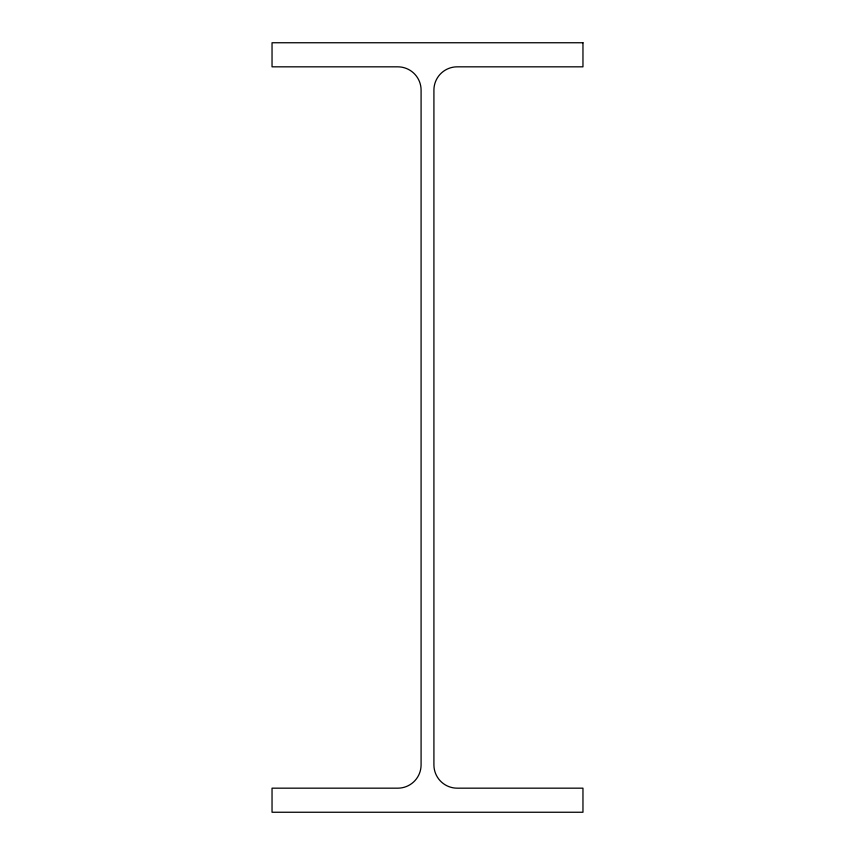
<?xml version="1.0" encoding="UTF-8"?>
<svg xmlns="http://www.w3.org/2000/svg" width="855" height="855" viewBox="0 0 855 855"><rect width="100%" height="100%" fill="white"/><g stroke="black" fill="none" stroke-linecap="round" stroke-linejoin="round"><path stroke-width="1.28" d="M582.96 42.75L272.04 42.75L272.04 66.829L397.789 66.829A23.299 23.299 0 0 1 421.088 90.128L421.088 764.872A23.299 23.299 0 0 1 397.789 788.171L272.04 788.171L272.04 812.25L582.96 812.25L582.96 788.171L457.211 788.171A23.299 23.299 0 0 1 433.913 764.872L433.913 90.128A23.299 23.299 0 0 1 457.211 66.829L582.96 66.829L582.96 42.75"/></g></svg>
